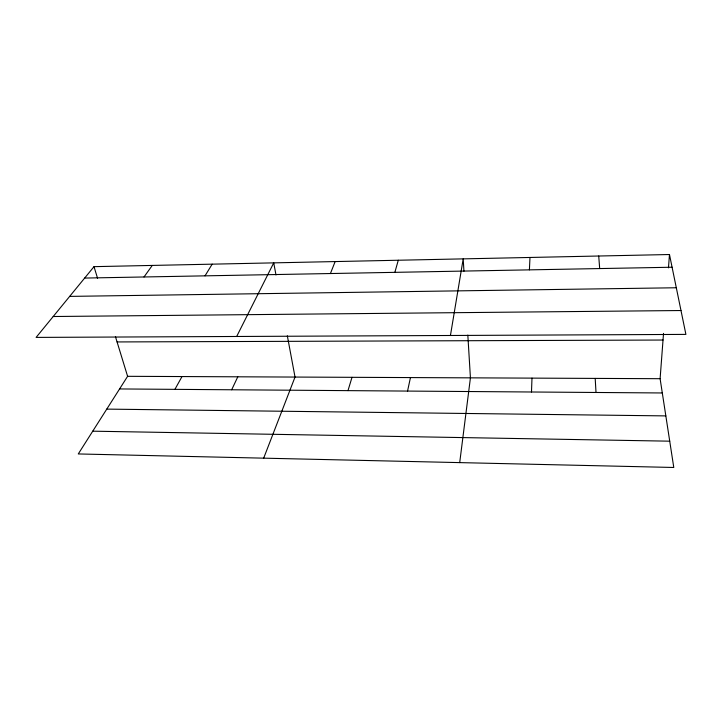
<?xml version="1.0" encoding="UTF-8"?>
<svg xmlns="http://www.w3.org/2000/svg" width="722" height="722" viewBox="0 0 722 722"><rect width="100%" height="100%" fill="white"/><g stroke="black" fill="none" stroke-linecap="round" stroke-linejoin="round"><path stroke-width="1.08" d="M531.491 392.001L531.988 378.129M529.407 269.866L529.984 257.465M115.439 336.614L127.604 376.315L78.274 453.948L673.779 467.477L660.107 378.698L663.527 333.374M668.473 267.862L669.474 254.523L94.004 266.653L36.1 337.409L685.9 334.394L669.474 254.523M459.706 462.612L470.428 377.85L467.829 335.098M450.438 335.486L463.199 258.873L463.948 271.192M407.551 391.08L410.457 377.579M394.862 272.347L398.282 260.236M347.986 390.638L352.011 377.317M263.674 458.163L295.027 377.065L287.329 335.802M330.423 273.539L335.152 261.572M231.681 389.772L237.8 376.812M236.672 336.479L273.728 262.862L275.994 274.992M174.914 389.348L182.007 376.559M205.021 275.849L212.169 264.162M144.003 276.977L152.279 265.425M84.664 278.069L672.092 267.23M69.673 296.39L676.306 287.762M53.193 316.516L680.99 310.532M117.072 341.939L663.031 340.035M127.604 376.315L660.107 378.698M119.581 388.941L662.309 392.967M106.766 409.112L665.837 415.899M92.75 431.178L669.727 441.178M94.004 266.653L97.569 278.277M598.718 256.012L599.684 268.566M595.19 378.409L596.011 392.479"/></g></svg>
